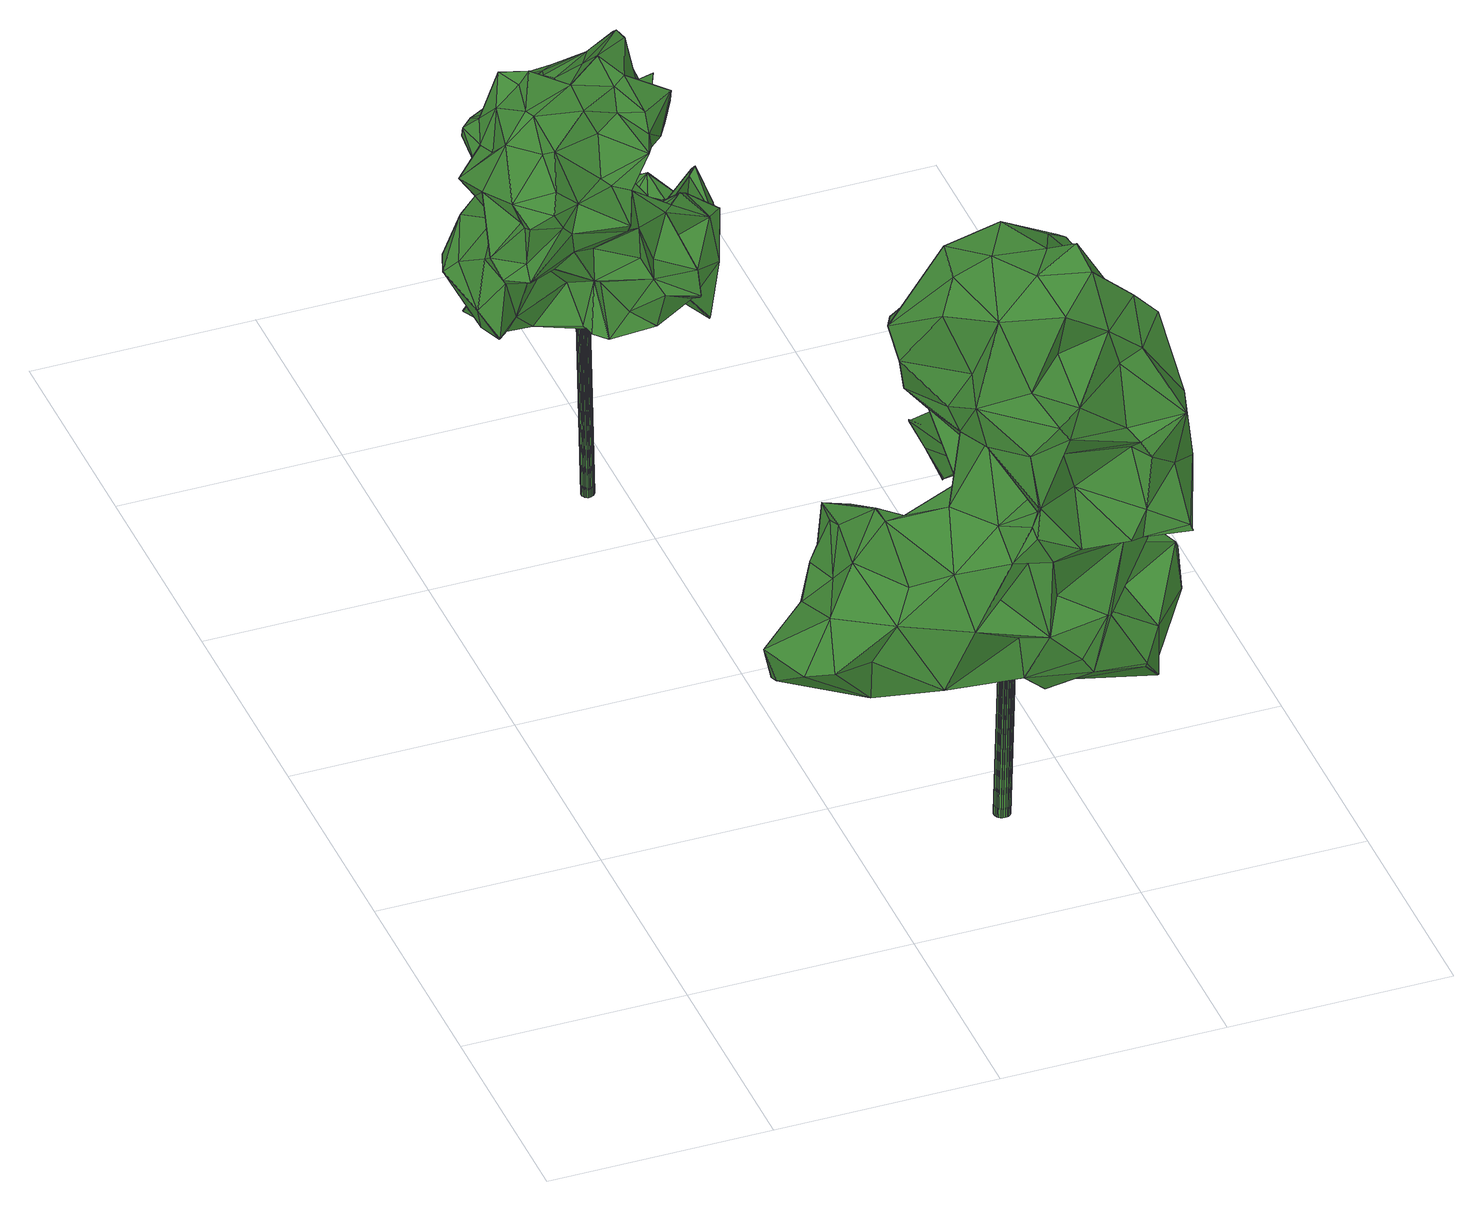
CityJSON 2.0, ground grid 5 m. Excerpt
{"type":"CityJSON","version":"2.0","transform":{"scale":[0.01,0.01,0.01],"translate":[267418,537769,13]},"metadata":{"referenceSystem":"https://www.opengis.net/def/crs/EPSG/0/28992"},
"CityObjects":{
"tree1":{"type":"SolitaryVegetationObject","attributes":{"gtid":227,"crown_width_m":6.89,"crown_median_z":21.76,"crown_r50_m":0.353,"crown_porosity":0.906,"trunk_H_m":8.03,"trunk_DBH_m":0.359,"trunk_radius_m":0.18,"trunk_base_height_m":13.73,"original_gtid":"227"},"geometry":[{"type":"Solid","lod":"3","boundaries":[[[[0,1,2]],[[3,4,5]],[[6,7,8]],[[9,10,11]],[[12,13,14]],[[15,2,1]],[[16,17,18]],[[19,20,21]],[[22,23,24]],[[25,26,27]],[[28,29,30]],[[29,28,31]],[[32,33,34]],[[35,36,21]],[[37,38,39]],[[40,41,31]],[[42,43,44]],[[45,46,47]],[[48,49,50]],[[51,50,49]],[[21,18,35]],[[52,53,54]],[[49,55,51]],[[56,51,57]],[[58,59,60]],[[57,51,55]],[[61,62,63]],[[19,64,20]],[[65,66,67]],[[68,58,3]],[[69,3,58]],[[70,71,48]],[[72,48,71]],[[73,53,74]],[[52,74,53]],[[75,1,76]],[[24,23,77]],[[78,77,23]],[[79,80,81]],[[82,83,84]],[[3,5,68]],[[85,86,87]],[[18,17,88]],[[18,88,35]],[[89,90,65]],[[91,83,82]],[[20,92,16]],[[64,92,20]],[[67,66,42]],[[93,94,86]],[[46,95,28]],[[46,28,47]],[[20,16,21]],[[96,97,32]],[[81,98,79]],[[80,79,99]],[[96,100,101]],[[102,103,104]],[[55,105,57]],[[106,107,108]],[[108,107,109]],[[67,110,37]],[[107,111,112]],[[113,111,107]],[[102,104,114]],[[49,48,115]],[[116,101,100]],[[84,117,69]],[[103,102,69]],[[118,119,61]],[[118,120,121]],[[71,115,122]],[[103,36,104]],[[114,104,11]],[[114,123,124]],[[11,123,114]],[[125,105,55]],[[81,126,96]],[[127,128,129]],[[81,80,126]],[[120,99,130]],[[131,15,132]],[[131,132,133]],[[134,112,13]],[[135,134,136]],[[5,74,137]],[[137,74,52]],[[130,121,120]],[[130,138,121]],[[130,99,79]],[[37,29,106]],[[38,37,106]],[[139,133,71]],[[138,129,119]],[[140,141,97]],[[118,121,119]],[[142,2,15]],[[115,72,122]],[[27,26,143]],[[69,102,144]],[[145,146,54]],[[83,91,147]],[[83,147,148]],[[126,80,140]],[[99,140,80]],[[99,120,140]],[[63,23,149]],[[96,150,97]],[[151,89,152]],[[151,153,89]],[[154,155,156]],[[157,158,97]],[[119,62,61]],[[118,61,159]],[[51,56,50]],[[160,161,40]],[[160,40,31]],[[162,49,115]],[[163,79,164]],[[39,165,6]],[[38,165,39]],[[166,101,116]],[[167,168,169]],[[85,93,86]],[[101,166,170]],[[3,171,4]],[[141,157,97]],[[105,172,57]],[[173,172,105]],[[174,105,156]],[[125,156,105]],[[159,157,141]],[[0,175,1]],[[72,115,48]],[[176,175,0]],[[177,178,179]],[[180,181,182]],[[105,158,173]],[[140,120,141]],[[67,37,65]],[[183,184,185]],[[29,107,106]],[[117,148,186]],[[117,186,187]],[[78,183,185]],[[63,78,23]],[[63,183,78]],[[43,188,189]],[[47,189,188]],[[173,25,172]],[[185,190,78]],[[159,141,120]],[[185,170,166]],[[191,90,87]],[[27,169,25]],[[110,189,47]],[[67,189,110]],[[136,13,41]],[[153,90,89]],[[28,192,160]],[[193,13,112]],[[180,194,77]],[[32,178,181]],[[32,181,96]],[[109,134,195]],[[116,180,77]],[[110,30,29]],[[108,196,7]],[[155,174,156]],[[172,169,56]],[[177,74,197]],[[56,169,50]],[[28,30,47]],[[136,134,13]],[[47,30,110]],[[198,17,16]],[[187,69,117]],[[187,103,69]],[[14,13,193]],[[27,199,167]],[[114,124,200]],[[25,169,172]],[[69,144,3]],[[139,71,70]],[[7,6,165]],[[112,134,109]],[[201,2,142]],[[202,142,86]],[[202,145,142]],[[15,86,142]],[[90,191,131]],[[181,100,96]],[[116,100,181]],[[158,155,203]],[[109,195,204]],[[205,8,206]],[[181,180,116]],[[96,126,150]],[[159,61,207]],[[133,208,115]],[[177,179,73]],[[45,192,46]],[[38,106,108]],[[198,206,17]],[[57,172,56]],[[72,71,122]],[[178,197,182]],[[181,178,182]],[[65,209,89]],[[208,125,210]],[[167,169,27]],[[8,205,6]],[[69,58,84]],[[177,197,178]],[[137,52,146]],[[146,211,137]],[[140,97,150]],[[140,150,126]],[[90,153,87]],[[173,26,25]],[[151,85,153]],[[152,85,151]],[[39,6,205]],[[65,37,39]],[[133,188,43]],[[103,187,36]],[[21,36,187]],[[162,210,49]],[[155,158,174]],[[37,110,29]],[[212,202,94]],[[202,86,94]],[[91,213,147]],[[91,94,93]],[[94,82,212]],[[82,94,91]],[[193,112,111]],[[113,193,111]],[[204,171,124]],[[22,194,214]],[[24,194,22]],[[211,202,212]],[[77,194,24]],[[148,117,83]],[[84,83,117]],[[32,203,155]],[[152,16,92]],[[152,89,16]],[[73,215,53]],[[211,146,202]],[[202,146,145]],[[82,60,59]],[[171,216,4]],[[217,207,61]],[[58,68,59]],[[48,168,70]],[[50,168,48]],[[176,0,2]],[[115,71,133]],[[218,125,208]],[[218,208,175]],[[143,161,219]],[[143,219,27]],[[28,95,192]],[[95,46,192]],[[171,3,200]],[[154,179,155]],[[155,179,34]],[[32,34,178]],[[166,190,185]],[[105,174,158]],[[201,54,53]],[[149,217,61]],[[209,65,39]],[[18,21,220]],[[18,220,16]],[[88,206,8]],[[221,161,143]],[[121,138,119]],[[129,138,164]],[[130,163,138]],[[144,114,200]],[[162,115,208]],[[79,98,164]],[[129,164,98]],[[79,163,130]],[[138,163,164]],[[45,160,192]],[[5,137,68]],[[177,73,74]],[[222,182,197]],[[4,223,222]],[[223,182,222]],[[77,78,190]],[[96,101,81]],[[176,224,175]],[[125,175,224]],[[204,124,196]],[[116,190,166]],[[116,77,190]],[[182,216,180]],[[191,87,86]],[[133,43,131]],[[217,26,207]],[[143,26,217]],[[52,54,146]],[[201,176,2]],[[201,215,176]],[[178,34,179]],[[157,26,158]],[[159,26,157]],[[207,26,159]],[[173,158,26]],[[23,22,149]],[[201,145,54]],[[201,142,145]],[[104,36,9]],[[104,9,11]],[[204,108,109]],[[85,87,153]],[[132,15,75]],[[132,75,133]],[[14,193,113]],[[107,112,109]],[[125,224,156]],[[208,133,75]],[[208,75,76]],[[73,224,215]],[[176,215,224]],[[73,179,224]],[[61,63,149]],[[147,19,186]],[[147,186,148]],[[39,205,206]],[[221,149,135]],[[21,186,19]],[[21,187,186]],[[15,131,191]],[[191,86,15]],[[215,201,53]],[[161,160,219]],[[35,88,9]],[[8,9,88]],[[225,10,9]],[[8,225,9]],[[225,123,10]],[[123,11,10]],[[36,35,9]],[[29,31,41]],[[22,134,135]],[[22,135,149]],[[221,135,161]],[[127,101,170]],[[136,41,40]],[[102,114,144]],[[19,147,64]],[[64,147,213]],[[160,45,199]],[[160,199,219]],[[139,199,45]],[[70,199,139]],[[137,59,68]],[[97,203,32]],[[211,59,137]],[[158,203,97]],[[127,129,98]],[[89,209,198]],[[89,198,16]],[[16,220,21]],[[118,159,120]],[[17,206,88]],[[171,194,180]],[[14,113,29]],[[218,175,125]],[[75,15,1]],[[169,168,50]],[[152,213,85]],[[92,213,152]],[[64,213,92]],[[93,213,91]],[[85,213,93]],[[55,210,125]],[[49,210,55]],[[45,47,226]],[[45,226,139]],[[149,221,217]],[[143,217,221]],[[134,22,214]],[[134,214,195]],[[27,219,199]],[[204,194,227]],[[227,194,171]],[[204,227,171]],[[214,194,195]],[[195,194,204]],[[171,180,216]],[[171,200,124]],[[29,113,107]],[[40,135,136]],[[154,224,179]],[[156,224,154]],[[184,62,129]],[[119,129,62]],[[189,44,43]],[[81,127,98]],[[42,44,67]],[[67,44,189]],[[209,39,206]],[[198,209,206]],[[175,208,76]],[[5,228,74]],[[222,228,4]],[[223,216,182]],[[4,216,223]],[[222,197,228]],[[74,228,197]],[[4,228,5]],[[185,128,170]],[[82,59,212]],[[13,12,41]],[[131,43,42]],[[131,42,90]],[[76,1,175]],[[188,139,226]],[[188,226,47]],[[184,129,128]],[[170,128,127]],[[184,183,62]],[[63,62,183]],[[199,70,168]],[[199,168,167]],[[229,124,123]],[[225,229,123]],[[8,229,225]],[[160,31,28]],[[40,161,135]],[[212,59,211]],[[204,196,108]],[[165,108,7]],[[38,108,165]],[[7,196,8]],[[8,196,229]],[[229,196,124]],[[58,60,84]],[[84,60,82]],[[208,210,162]],[[155,33,32]],[[155,34,33]],[[133,230,188]],[[139,188,230]],[[139,230,133]],[[12,14,41]],[[29,41,14]],[[144,200,3]],[[42,66,90]],[[65,90,66]],[[127,81,101]],[[184,128,185]],[[231,232,233]],[[231,233,234]],[[234,233,235]],[[234,235,236]],[[233,232,237]],[[233,237,235]],[[235,237,238]],[[235,238,236]],[[237,232,239]],[[237,239,238]],[[238,239,240]],[[238,240,236]],[[239,232,241]],[[239,241,240]],[[240,241,242]],[[240,242,236]],[[241,232,243]],[[241,243,242]],[[242,243,244]],[[242,244,236]],[[243,232,245]],[[243,245,244]],[[244,245,246]],[[244,246,236]],[[245,232,247]],[[245,247,246]],[[246,247,248]],[[246,248,236]],[[247,232,249]],[[247,249,248]],[[248,249,250]],[[248,250,236]],[[249,232,251]],[[249,251,250]],[[250,251,252]],[[250,252,236]],[[251,232,253]],[[251,253,252]],[[252,253,254]],[[252,254,236]],[[253,232,255]],[[253,255,254]],[[254,255,256]],[[254,256,236]],[[255,232,257]],[[255,257,256]],[[256,257,258]],[[256,258,236]],[[257,232,259]],[[257,259,258]],[[258,259,260]],[[258,260,236]],[[259,232,261]],[[259,261,260]],[[260,261,262]],[[260,262,236]],[[261,232,263]],[[261,263,262]],[[262,263,264]],[[262,264,236]],[[263,232,265]],[[263,265,264]],[[264,265,266]],[[264,266,236]],[[265,232,267]],[[265,267,266]],[[266,267,268]],[[266,268,236]],[[267,232,269]],[[267,269,268]],[[268,269,270]],[[268,270,236]],[[269,232,271]],[[269,271,270]],[[270,271,272]],[[270,272,236]],[[271,232,273]],[[271,273,272]],[[272,273,274]],[[272,274,236]],[[273,232,275]],[[273,275,274]],[[274,275,276]],[[274,276,236]],[[275,232,277]],[[275,277,276]],[[276,277,278]],[[276,278,236]],[[277,232,279]],[[277,279,278]],[[278,279,280]],[[278,280,236]],[[279,232,231]],[[279,231,280]],[[280,231,234]],[[280,234,236]]]]}]},
"tree2":{"type":"SolitaryVegetationObject","attributes":{"gtid":365,"crown_width_m":5.84,"crown_median_z":20.94,"crown_r50_m":0.286,"crown_porosity":0.919,"trunk_H_m":7.32,"trunk_DBH_m":0.281,"trunk_radius_m":0.141,"trunk_base_height_m":13.62,"original_gtid":"366"},"geometry":[{"type":"Solid","lod":"3","boundaries":[[[[281,282,283]],[[284,282,281]],[[285,286,287]],[[288,289,290]],[[289,291,290]],[[292,293,294]],[[295,296,297]],[[298,299,300]],[[288,301,289]],[[302,303,304]],[[305,306,307]],[[308,309,310]],[[311,312,313]],[[314,315,316]],[[317,318,319]],[[320,321,322]],[[323,324,325]],[[326,298,327]],[[328,329,330]],[[325,331,332]],[[323,325,332]],[[333,334,327]],[[335,282,284]],[[336,306,305]],[[337,338,339]],[[310,340,341]],[[308,310,341]],[[286,342,343]],[[344,345,346]],[[347,348,349]],[[348,347,350]],[[351,352,340]],[[286,285,353]],[[354,355,356]],[[357,356,355]],[[358,359,360]],[[361,360,359]],[[362,363,364]],[[365,366,367]],[[294,311,313]],[[327,334,326]],[[368,369,309]],[[349,348,370]],[[355,365,367]],[[371,372,373]],[[345,374,346]],[[375,346,374]],[[376,313,377]],[[378,379,380]],[[341,381,308]],[[352,351,382]],[[383,384,385]],[[300,383,298]],[[327,298,383]],[[386,325,329]],[[341,360,381]],[[362,364,387]],[[319,388,317]],[[299,389,300]],[[368,309,390]],[[318,391,319]],[[392,393,394]],[[395,396,397]],[[309,308,398]],[[399,346,400]],[[300,401,402]],[[403,404,405]],[[406,316,315]],[[344,407,345]],[[408,409,410]],[[290,362,411]],[[412,413,414]],[[403,415,404]],[[342,286,416]],[[417,400,318]],[[330,418,328]],[[325,324,329]],[[419,294,293]],[[419,293,420]],[[405,421,403]],[[422,423,424]],[[422,424,425]],[[309,398,390]],[[398,308,381]],[[426,324,417]],[[385,327,383]],[[398,427,390]],[[384,383,402]],[[366,365,428]],[[398,381,429]],[[420,430,419]],[[421,419,430]],[[431,432,433]],[[434,435,307]],[[436,372,309]],[[437,372,436]],[[392,330,438]],[[319,439,440]],[[356,357,441]],[[442,283,443]],[[444,375,374]],[[444,374,345]],[[445,446,447]],[[433,408,448]],[[365,355,449]],[[314,449,355]],[[290,363,362]],[[450,451,452]],[[343,342,440]],[[343,440,453]],[[454,369,368]],[[455,368,427]],[[390,427,368]],[[384,402,302]],[[456,454,457]],[[368,457,454]],[[302,402,401]],[[283,331,386]],[[458,290,411]],[[459,460,461]],[[462,463,464]],[[463,377,464]],[[465,418,394]],[[417,324,466]],[[467,311,294]],[[468,424,469]],[[470,471,415]],[[355,367,357]],[[467,419,421]],[[327,385,333]],[[361,472,473]],[[431,474,475]],[[441,428,322]],[[347,349,288]],[[476,457,477]],[[478,332,331]],[[478,331,282]],[[447,446,479]],[[433,409,408]],[[319,391,439]],[[375,439,391]],[[400,346,391]],[[467,294,419]],[[480,313,376]],[[481,482,483]],[[484,446,445]],[[485,486,487]],[[354,461,488]],[[489,456,490]],[[288,491,301]],[[392,438,426]],[[353,416,286]],[[336,305,450]],[[452,336,450]],[[320,322,428]],[[353,285,492]],[[493,494,495]],[[470,407,471]],[[470,496,407]],[[317,417,318]],[[284,497,464]],[[456,457,492]],[[292,337,293]],[[281,442,497]],[[442,281,283]],[[370,434,498]],[[461,460,488]],[[497,443,320]],[[497,320,464]],[[329,324,426]],[[434,361,359]],[[361,306,336]],[[366,428,441]],[[386,331,325]],[[335,467,282]],[[478,282,467]],[[441,357,366]],[[403,430,415]],[[329,438,330]],[[363,313,499]],[[421,430,403]],[[307,306,434]],[[361,434,306]],[[361,473,360]],[[429,360,473]],[[407,344,471]],[[500,476,475]],[[501,350,347]],[[463,502,503]],[[482,504,445]],[[505,506,507]],[[507,506,508]],[[310,372,340]],[[480,499,313]],[[487,509,485]],[[439,453,440]],[[283,386,328]],[[510,511,354]],[[479,295,297]],[[502,512,501]],[[513,501,512]],[[513,512,502]],[[363,499,514]],[[428,365,515]],[[323,466,324]],[[323,332,516]],[[323,516,404]],[[329,328,386]],[[421,517,467]],[[352,378,380]],[[289,301,518]],[[289,518,297]],[[381,360,429]],[[468,519,425]],[[408,410,474]],[[393,474,410]],[[298,326,520]],[[292,521,337]],[[363,337,521]],[[522,523,524]],[[522,524,496]],[[510,354,488]],[[458,411,364]],[[458,364,501]],[[457,525,423]],[[526,527,296]],[[305,528,462]],[[529,382,351]],[[372,371,340]],[[518,301,530]],[[286,531,287]],[[532,533,430]],[[377,463,376]],[[502,501,503]],[[453,534,343]],[[482,304,504]],[[304,303,504]],[[326,535,536]],[[537,356,410]],[[392,394,330]],[[376,463,503]],[[305,307,528]],[[307,538,528]],[[480,503,501]],[[539,537,540]],[[302,413,303]],[[289,541,339]],[[297,541,289]],[[406,427,542]],[[406,542,429]],[[543,382,529]],[[450,305,462]],[[292,294,313]],[[314,544,315]],[[313,521,292]],[[363,521,313]],[[515,464,320]],[[515,320,428]],[[376,503,480]],[[466,323,344]],[[326,545,520]],[[483,333,546]],[[443,497,442]],[[350,501,513]],[[536,535,547]],[[440,388,319]],[[405,404,548]],[[549,546,333]],[[303,413,504]],[[444,345,545]],[[301,491,550]],[[313,312,551]],[[527,420,552]],[[527,552,337]],[[357,367,366]],[[480,514,499]],[[283,282,331]],[[312,335,284]],[[553,322,321]],[[394,418,330]],[[532,420,527]],[[532,527,523]],[[429,542,398]],[[336,554,361]],[[312,284,551]],[[555,494,493]],[[348,350,370]],[[474,388,475]],[[347,288,458]],[[458,288,290]],[[333,385,549]],[[356,441,553]],[[370,491,349]],[[556,557,536]],[[444,545,536]],[[326,536,545]],[[534,453,439]],[[407,496,545]],[[407,545,345]],[[465,328,418]],[[347,458,501]],[[411,387,364]],[[411,362,387]],[[365,449,558]],[[314,452,449]],[[537,459,356]],[[461,356,459]],[[470,415,430]],[[344,346,399]],[[553,441,322]],[[455,494,368]],[[281,497,284]],[[404,344,323]],[[467,517,478]],[[490,559,560]],[[404,471,344]],[[404,415,471]],[[434,359,498]],[[320,443,321]],[[288,349,491]],[[445,447,561]],[[549,507,546]],[[417,466,400]],[[399,400,466]],[[430,420,532]],[[334,535,326]],[[329,426,438]],[[455,562,494]],[[474,448,408]],[[291,339,290]],[[289,339,291]],[[464,377,551]],[[313,551,377]],[[293,337,552]],[[420,293,552]],[[485,371,373]],[[563,371,485]],[[356,461,354]],[[427,398,542]],[[384,549,385]],[[467,335,311]],[[506,304,482]],[[505,304,506]],[[382,564,352]],[[350,513,528]],[[526,565,527]],[[561,563,485]],[[352,564,378]],[[550,378,564]],[[518,479,297]],[[468,469,519]],[[483,560,285]],[[361,554,472]],[[432,555,493]],[[526,296,295]],[[299,520,524]],[[298,520,299]],[[566,484,412]],[[470,522,496]],[[344,399,466]],[[364,514,501]],[[363,514,364]],[[501,514,480]],[[406,315,567]],[[402,383,300]],[[401,414,413]],[[463,462,502]],[[568,569,570]],[[460,495,488]],[[451,571,452]],[[515,571,451]],[[343,534,531]],[[432,495,572]],[[432,493,495]],[[475,476,477]],[[475,477,431]],[[459,572,495]],[[459,495,460]],[[409,540,537]],[[474,431,448]],[[433,448,431]],[[432,457,555]],[[573,401,389]],[[484,504,413]],[[412,484,413]],[[316,472,554]],[[464,551,284]],[[339,541,527]],[[339,527,337]],[[351,574,529]],[[340,574,351]],[[509,489,445]],[[509,445,485]],[[534,556,547]],[[536,547,556]],[[336,452,316]],[[314,316,452]],[[445,561,485]],[[536,557,444]],[[343,531,286]],[[333,531,334]],[[333,287,531]],[[401,413,302]],[[462,451,450]],[[462,464,451]],[[481,483,546]],[[517,548,332]],[[516,332,548]],[[311,335,312]],[[543,574,575]],[[576,416,353]],[[566,412,414]],[[439,375,557]],[[556,439,557]],[[444,557,375]],[[427,562,455]],[[421,405,517]],[[401,300,389]],[[573,389,523]],[[526,295,577]],[[578,436,309]],[[363,338,337]],[[579,543,479]],[[476,580,457]],[[511,562,567]],[[510,562,511]],[[457,469,424]],[[353,424,423]],[[496,520,545]],[[496,524,520]],[[297,296,581]],[[297,581,541]],[[582,580,397]],[[373,372,437]],[[400,391,318]],[[568,539,569]],[[481,546,508]],[[508,546,507]],[[290,338,363]],[[339,338,290]],[[490,456,559]],[[370,435,434]],[[350,435,370]],[[307,435,538]],[[538,435,350]],[[538,350,528]],[[556,534,439]],[[426,393,392]],[[426,474,393]],[[583,475,388]],[[487,454,456]],[[487,578,454]],[[572,584,570]],[[572,570,432]],[[445,490,482]],[[426,585,474]],[[317,388,585]],[[328,465,283]],[[395,583,388]],[[388,440,395]],[[523,527,573]],[[577,565,526]],[[393,410,356]],[[430,533,470]],[[470,533,522]],[[541,581,527]],[[296,527,581]],[[479,446,295]],[[492,424,353]],[[457,424,492]],[[532,523,533]],[[522,533,523]],[[580,582,525]],[[580,525,457]],[[465,394,321]],[[443,283,465]],[[465,321,443]],[[495,494,562]],[[368,494,555]],[[397,396,582]],[[483,287,333]],[[285,287,483]],[[316,473,472]],[[436,569,485]],[[570,569,436]],[[572,537,584]],[[432,570,578]],[[487,432,578]],[[486,485,539]],[[436,578,570]],[[358,586,380]],[[380,587,358]],[[368,555,457]],[[566,446,484]],[[577,446,566]],[[537,572,459]],[[485,569,539]],[[352,380,340]],[[346,375,391]],[[388,474,585]],[[547,531,534]],[[535,531,547]],[[535,334,531]],[[456,509,487]],[[436,485,437]],[[539,584,537]],[[409,486,540]],[[568,584,539]],[[568,570,584]],[[553,321,394]],[[423,525,576]],[[452,558,449]],[[571,558,452]],[[587,370,498]],[[587,498,358]],[[359,358,498]],[[464,515,451]],[[394,393,553]],[[356,553,393]],[[567,427,406]],[[565,414,573]],[[416,582,396]],[[416,396,342]],[[573,527,565]],[[414,401,573]],[[473,316,406]],[[473,406,429]],[[525,582,576]],[[423,576,353]],[[468,425,424]],[[579,530,564]],[[510,495,562]],[[488,495,510]],[[295,446,577]],[[382,543,564]],[[440,396,395]],[[342,396,440]],[[384,304,505]],[[384,302,304]],[[509,456,489]],[[371,574,340]],[[575,574,371]],[[579,564,543]],[[491,370,379]],[[491,379,550]],[[378,550,379]],[[587,380,379]],[[370,587,379]],[[384,505,549]],[[507,549,505]],[[389,299,524]],[[389,524,523]],[[563,575,371]],[[397,500,395]],[[354,544,355]],[[511,544,354]],[[481,508,506]],[[481,506,482]],[[476,500,580]],[[397,580,500]],[[500,583,395]],[[373,437,485]],[[576,582,416]],[[432,477,457]],[[567,562,427]],[[537,410,409]],[[414,565,588]],[[414,588,566]],[[417,585,426]],[[417,317,585]],[[309,372,310]],[[567,315,511]],[[500,475,583]],[[561,575,563]],[[447,575,561]],[[479,575,447]],[[543,575,479]],[[543,529,574]],[[489,490,445]],[[355,544,314]],[[504,484,445]],[[423,519,469]],[[316,554,336]],[[539,540,486]],[[482,560,483]],[[482,490,560]],[[423,422,519]],[[425,519,422]],[[511,315,544]],[[423,469,457]],[[360,341,586]],[[360,586,358]],[[380,586,340]],[[340,586,341]],[[309,369,578]],[[454,578,369]],[[433,432,409]],[[487,409,432]],[[486,409,487]],[[516,548,404]],[[332,478,517]],[[517,405,548]],[[577,588,565]],[[566,588,577]],[[518,530,479]],[[564,530,550]],[[550,530,301]],[[579,479,530]],[[431,477,432]],[[462,513,502]],[[528,513,462]],[[571,515,558]],[[365,558,515]],[[492,285,559]],[[560,559,285]],[[492,559,456]],[[589,590,591]],[[589,591,592]],[[592,591,593]],[[592,593,594]],[[591,590,595]],[[591,595,593]],[[593,595,596]],[[593,596,594]],[[595,590,597]],[[595,597,596]],[[596,597,598]],[[596,598,594]],[[597,590,599]],[[597,599,598]],[[598,599,600]],[[598,600,594]],[[599,590,601]],[[599,601,600]],[[600,601,602]],[[600,602,594]],[[601,590,603]],[[601,603,602]],[[602,603,604]],[[602,604,594]],[[603,590,605]],[[603,605,604]],[[604,605,606]],[[604,606,594]],[[605,590,607]],[[605,607,606]],[[606,607,608]],[[606,608,594]],[[607,590,609]],[[607,609,608]],[[608,609,610]],[[608,610,594]],[[609,590,611]],[[609,611,610]],[[610,611,612]],[[610,612,594]],[[611,590,613]],[[611,613,612]],[[612,613,614]],[[612,614,594]],[[613,590,615]],[[613,615,614]],[[614,615,616]],[[614,616,594]],[[615,590,617]],[[615,617,616]],[[616,617,618]],[[616,618,594]],[[617,590,619]],[[617,619,618]],[[618,619,620]],[[618,620,594]],[[619,590,621]],[[619,621,620]],[[620,621,622]],[[620,622,594]],[[621,590,623]],[[621,623,622]],[[622,623,624]],[[622,624,594]],[[623,590,625]],[[623,625,624]],[[624,625,626]],[[624,626,594]],[[625,590,627]],[[625,627,626]],[[626,627,628]],[[626,628,594]],[[627,590,629]],[[627,629,628]],[[628,629,630]],[[628,630,594]],[[629,590,631]],[[629,631,630]],[[630,631,632]],[[630,632,594]],[[631,590,633]],[[631,633,632]],[[632,633,634]],[[632,634,594]],[[633,590,635]],[[633,635,634]],[[634,635,636]],[[634,636,594]],[[635,590,637]],[[635,637,636]],[[636,637,638]],[[636,638,594]],[[637,590,589]],[[637,589,638]],[[638,589,592]],[[638,592,594]]]]}]}
},
"vertices":[
[1161,120,865],[1161,124,866],[1157,123,879],[713,200,1240],[741,208,1129],[805,125,1144],[765,679,1117],[743,653,1086],[752,655,1162],[710,530,1308],[661,507,1272],[636,497,1291],[806,637,730],[775,659,805],[812,692,767],[1205,237,967],[990,539,1342],[829,610,1314],[840,605,1340],[961,434,1461],[990,455,1438],[877,489,1477],[803,401,844],[615,375,827],[634,338,878],[882,390,454],[806,323,512],[896,392,513],[1012,592,782],[941,606,872],[981,616,860],[962,550,841],[693,149,706],[726,217,775],[805,139,862],[804,610,1348],[753,493,1444],[989,593,1027],[835,572,1067],[856,598,1115],[926,506,857],[808,636,733],[1037,393,994],[1087,417,872],[1073,472,921],[1029,571,659],[1025,590,660],[1086,595,807],[1205,302,579],[1122,217,563],[1119,215,480],[1110,184,465],[894,172,1096],[933,209,977],[1050,186,1064],[1068,140,535],[1108,186,462],[1064,140,528],[834,195,1251],[926,160,1214],[916,261,1285],[629,386,660],[561,432,742],[581,399,803],[1006,450,1430],[1009,569,1085],[962,491,1042],[1047,576,979],[864,111,1212],[781,249,1410],[1111,410,566],[1180,353,693],[1204,323,673],[902,84,910],[824,116,1013],[1083,204,858],[1088,188,850],[606,335,901],[537,464,859],[309,370,611],[366,283,586],[427,295,711],[1004,196,1364],[983,237,1494],[908,193,1428],[1111,290,1301],[1177,212,1155],[1144,296,1124],[815,616,1310],[1047,487,1212],[1106,410,1087],[1081,253,1398],[1006,486,1368],[1136,255,1339],[1080,198,1301],[986,636,629],[542,208,721],[632,170,559],[421,444,653],[341,378,516],[585,253,778],[497,349,798],[684,316,1404],[733,385,1443],[608,435,1317],[937,104,572],[910,542,988],[845,524,876],[775,569,1043],[774,518,1017],[1020,615,909],[750,683,867],[748,682,866],[801,673,832],[622,406,1244],[1193,304,700],[556,314,913],[878,280,1482],[500,392,558],[481,451,587],[456,418,470],[437,450,500],[1195,335,685],[662,478,1198],[657,471,1120],[984,129,688],[417,240,609],[477,412,720],[492,468,827],[462,504,702],[341,409,504],[1043,334,1000],[1031,237,899],[1082,317,814],[815,500,862],[837,408,757],[818,500,860],[888,114,1174],[449,481,556],[1054,417,663],[517,295,484],[574,312,486],[1143,178,1004],[868,386,582],[741,297,1255],[1080,144,1059],[1059,154,1094],[1035,285,1420],[968,286,1538],[742,363,753],[500,243,617],[1018,336,1257],[1022,452,1296],[1106,391,1138],[882,177,732],[844,114,678],[976,125,692],[672,287,527],[819,201,521],[633,364,508],[984,519,692],[880,467,668],[1082,312,611],[370,412,595],[420,447,651],[746,654,1086],[544,342,929],[999,291,581],[1100,320,566],[1013,266,526],[497,430,839],[714,295,1116],[938,222,472],[867,204,478],[912,104,611],[1088,172,849],[1051,121,877],[814,108,942],[767,131,876],[851,115,868],[688,291,932],[664,198,828],[767,214,915],[533,471,825],[489,532,721],[481,486,863],[926,347,1494],[822,396,1467],[1047,491,825],[1073,502,910],[547,345,929],[1142,295,1121],[986,632,628],[749,686,866],[726,343,947],[773,462,995],[748,622,1087],[809,124,963],[936,492,1278],[992,397,624],[699,327,1162],[1065,137,933],[1156,145,1150],[817,225,607],[713,474,1050],[800,635,1149],[831,589,1234],[656,348,543],[1064,280,752],[930,526,1152],[979,218,652],[1040,187,1114],[1035,213,1263],[1028,344,1372],[764,371,949],[1015,91,897],[771,286,1082],[705,304,608],[1026,273,760],[907,447,657],[869,489,1313],[862,316,672],[829,149,980],[850,197,1000],[1011,125,875],[778,514,1253],[997,512,698],[790,378,985],[821,119,1012],[781,565,1116],[950,391,748],[843,345,72],[825,345,73],[842,350,72],[867,349,875],[867,354,875],[849,349,876],[841,354,72],[865,358,875],[838,358,72],[862,362,875],[834,361,73],[858,365,875],[830,362,73],[854,367,875],[825,363,73],[849,367,876],[820,362,73],[845,367,876],[816,360,73],[840,365,876],[812,358,73],[837,362,876],[809,354,73],[834,358,876],[808,350,73],[832,354,876],[807,345,73],[831,349,876],[808,340,73],[832,345,876],[810,336,73],[834,340,876],[812,332,73],[837,337,876],[816,329,73],[841,334,876],[820,328,73],[845,332,876],[825,327,73],[849,331,876],[830,328,73],[854,332,876],[834,329,73],[858,334,875],[838,332,73],[862,337,875],[841,336,72],[865,340,875],[842,340,72],[867,345,875],
[157,1496,668],[175,1511,794],[128,1550,709],[212,1549,673],[483,1906,961],[428,1911,1013],[487,1862,1062],[650,1523,717],[645,1564,805],[582,1470,751],[543,1555,773],[374,1529,820],[424,1459,899],[318,1490,852],[525,1607,829],[540,1573,852],[581,1567,882],[502,1686,1122],[521,1612,1074],[599,1668,1069],[678,1595,797],[604,1715,956],[595,1748,919],[609,1806,931],[423,1628,633],[460,1688,592],[503,1686,611],[638,1926,621],[521,1938,657],[632,1890,696],[280,1505,808],[280,1564,774],[368,1505,754],[335,1796,596],[392,1862,584],[404,1823,563],[197,1826,951],[188,1795,994],[218,1831,986],[214,1610,634],[191,1635,679],[184,1712,567],[162,1615,961],[170,1677,906],[192,1622,879],[465,1741,1144],[550,1809,1120],[94,1665,739],[152,1714,837],[118,1730,732],[150,1567,826],[149,1534,851],[546,1868,1096],[543,1838,1122],[239,1529,797],[421,1724,553],[462,1495,872],[496,1501,780],[539,1541,860],[681,1806,673],[664,1848,634],[332,1954,969],[396,1882,1024],[209,1600,1080],[267,1637,1124],[232,1716,1088],[574,1495,660],[624,1511,587],[626,1511,588],[574,1542,622],[687,1779,769],[708,1710,723],[443,1944,954],[266,1866,645],[256,1788,616],[255,1787,618],[180,1773,543],[634,1743,552],[611,1746,521],[571,1840,551],[554,1751,552],[565,1405,733],[474,1439,777],[490,1412,750],[252,1734,556],[180,1772,541],[182,1773,541],[430,1975,694],[445,1917,690],[645,1597,601],[639,1804,681],[630,1888,697],[611,1833,668],[288,1733,1120],[258,1775,1132],[344,1459,657],[337,1488,659],[701,1680,716],[654,1667,691],[635,1727,646],[637,1925,611],[682,1746,799],[553,1749,1048],[583,1728,992],[543,1789,1051],[120,1641,776],[564,1405,731],[241,1866,900],[519,1583,1038],[494,1955,647],[215,1772,1027],[179,1690,780],[263,1713,735],[165,1690,725],[341,1925,959],[332,1953,967],[328,1983,870],[514,1946,609],[209,1676,1007],[199,1722,997],[565,1639,981],[610,1701,1018],[260,1455,984],[195,1527,981],[212,1466,953],[417,1891,596],[279,1622,1119],[329,1788,795],[381,1792,749],[275,1719,725],[564,1411,726],[535,1740,956],[595,1727,941],[530,1651,983],[277,1487,1018],[334,1953,967],[182,1696,959],[119,1728,731],[305,1469,917],[418,1427,936],[282,1460,944],[442,1830,926],[375,1886,916],[493,1917,862],[500,1867,839],[219,1734,848],[400,1977,593],[184,1711,565],[519,1900,550],[326,1490,973],[353,1851,787],[430,1898,700],[370,1821,762],[568,1663,549],[592,1629,632],[549,1864,652],[582,1854,661],[153,1715,835],[290,1812,1008],[331,1901,980],[176,1742,573],[155,1496,667],[149,1585,637],[311,1736,1148],[526,1768,817],[505,1651,815],[562,1641,800],[320,1816,806],[285,1732,568],[374,1684,648],[303,1662,660],[323,1725,572],[378,1871,1022],[456,1896,767],[377,2002,642],[510,1899,809],[400,1938,798],[560,1442,703],[313,1850,631],[309,1878,628],[267,1864,647],[377,1565,610],[344,1488,649],[262,1583,612],[95,1665,738],[119,1637,992],[208,1453,828],[423,1850,785],[380,1873,797],[306,1571,1056],[278,1567,1060],[499,1804,603],[518,1869,562],[257,1810,798],[299,1873,831],[324,1930,823],[362,1881,797],[166,1502,811],[590,1629,823],[373,1434,652],[595,1848,970],[584,1818,926],[528,1841,967],[510,1745,881],[538,1788,745],[434,1777,765],[460,1866,767],[301,1906,632],[520,1841,803],[502,1867,839],[639,1552,702],[495,1919,862],[393,1945,628],[377,2000,643],[335,1916,622],[384,1609,1114],[187,1537,651],[608,1683,561],[383,1512,743],[324,1930,826],[487,1454,643],[382,1495,645],[376,1465,646],[593,1747,918],[618,1832,947],[618,1834,945],[633,1862,971],[632,1866,965],[520,1841,801],[299,1907,630],[308,1878,626],[437,1483,672],[463,1538,663],[437,1482,674],[249,1716,563],[213,1524,931],[214,1493,847],[609,1609,844],[426,1801,892],[473,1667,1114],[469,1505,787],[410,1595,1060],[501,1537,1024],[462,1620,1081],[335,1972,853],[471,1599,843],[460,1531,945],[463,1568,651],[680,1747,798],[677,1597,796],[487,1863,1064],[421,1545,956],[402,1558,971],[382,1840,1046],[454,1803,1082],[379,1727,1063],[352,1770,655],[507,1594,697],[467,1717,685],[389,1763,745],[555,1548,870],[507,1935,595],[666,1738,784],[311,1850,629],[385,1688,1126],[596,1849,973],[400,1819,1049],[211,1496,938],[596,1847,974],[697,1649,720],[338,1586,702],[426,1460,901],[260,1697,652],[431,1754,567],[429,1973,694],[287,1753,1026],[280,1764,1128],[284,1731,567],[495,1917,863],[491,1876,953],[562,1729,755],[334,1917,620],[603,1743,686],[689,1659,731],[439,1588,961],[469,1716,918],[376,1920,594],[487,1796,608],[524,1775,628],[472,1867,629],[284,1730,568],[389,1876,596],[525,1590,997],[685,1778,769],[639,1716,735],[330,1984,870],[447,1654,853],[488,1895,656],[611,1619,762],[334,1973,851],[553,1550,871],[329,1985,870],[324,1862,949],[409,1793,590],[250,1777,926],[597,1796,622],[632,1711,573],[410,1678,934],[439,1695,62],[425,1695,62],[439,1698,62],[427,1705,795],[426,1708,794],[413,1705,794],[437,1702,62],[425,1712,794],[435,1705,62],[423,1715,794],[432,1707,62],[420,1717,794],[429,1709,62],[416,1719,794],[425,1709,62],[413,1719,794],[422,1709,62],[409,1719,794],[418,1707,62],[406,1717,794],[415,1705,62],[403,1715,794],[413,1702,62],[401,1712,794],[412,1699,62],[399,1709,794],[411,1695,62],[399,1705,794],[411,1692,62],[399,1702,794],[413,1688,62],[400,1698,794],[415,1685,62],[403,1695,794],[418,1683,62],[405,1693,794],[421,1681,62],[409,1692,794],[425,1681,62],[412,1691,794],[428,1681,62],[416,1691,795],[432,1683,62],[419,1693,795],[435,1685,62],[422,1695,795],[437,1688,62],[425,1698,795],[439,1691,62],[426,1701,795]
]}
